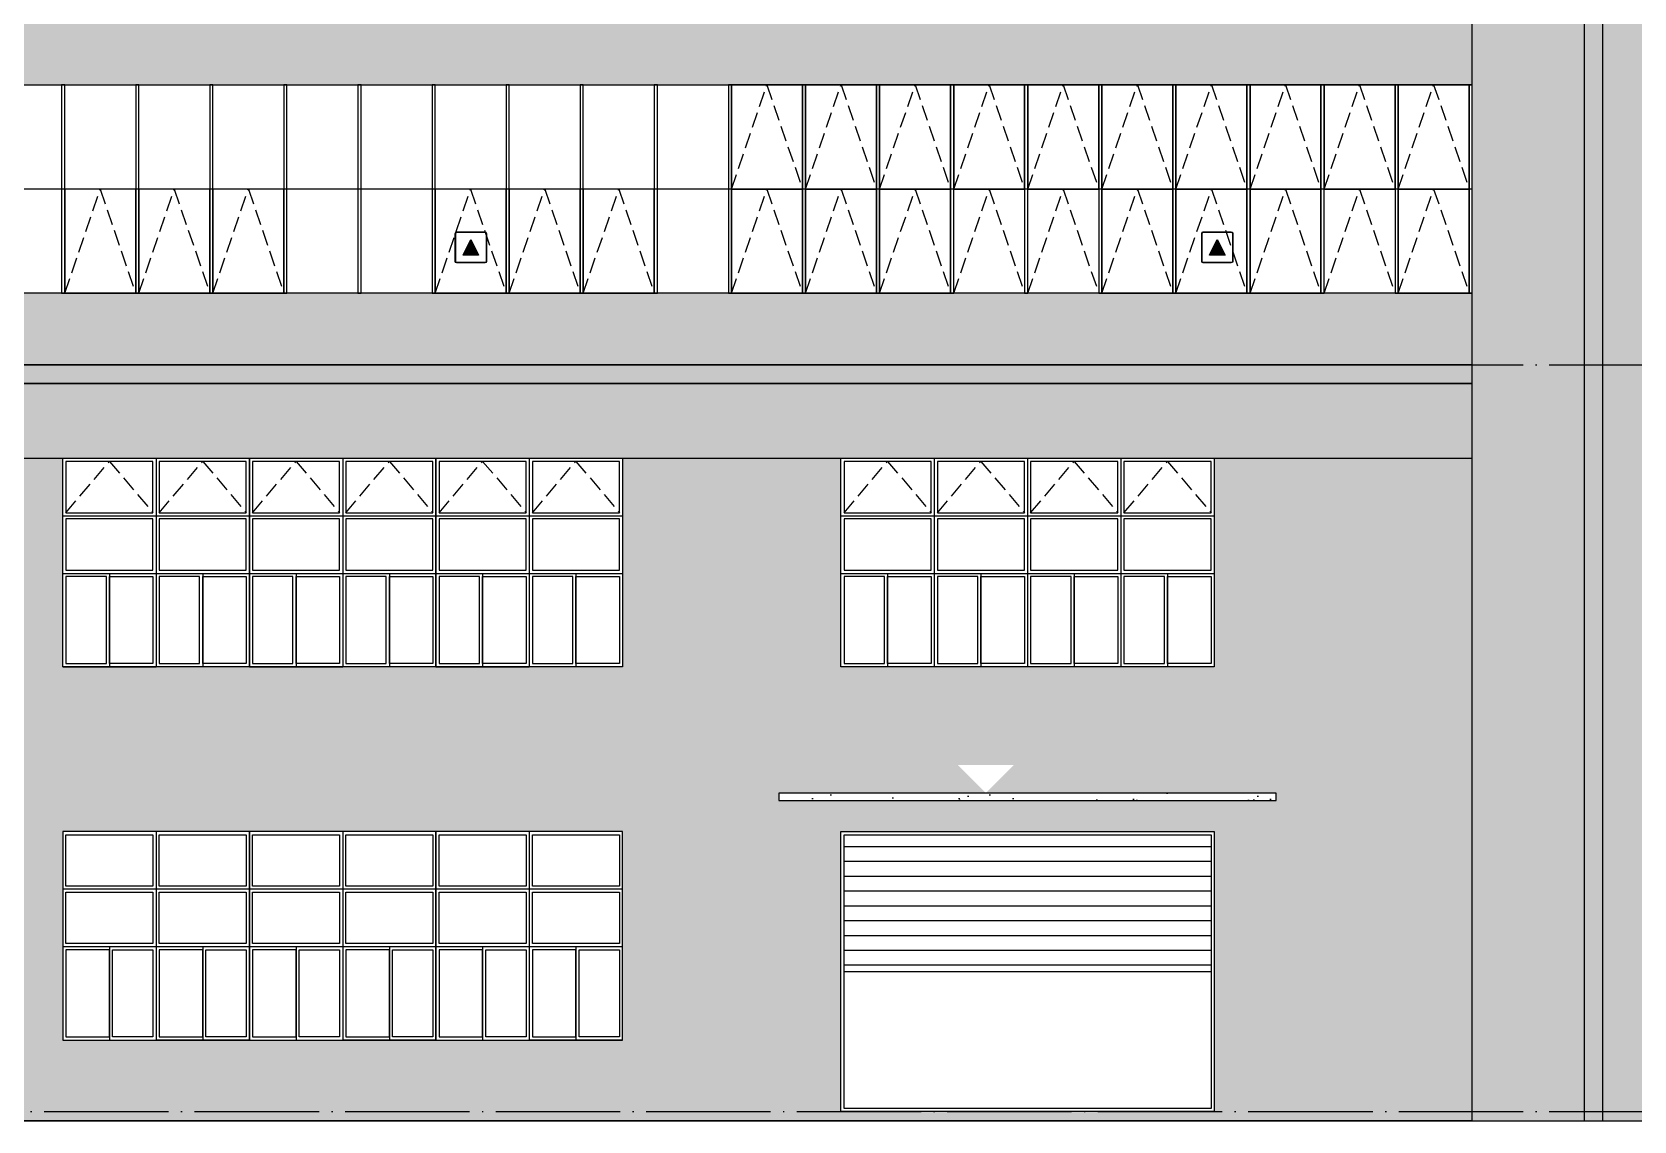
# Model space of a CAD drawing. Extents: x 6843040 to 15500510, y -6507076 to -4940511.
# Drawn here: x 8012365 to 8038121, y -5889567 to -5872069 of the extents above; entities that cross this region are included whole.
import ezdxf

# ---------------------------------------------------------------- set-up
doc = ezdxf.new("R2010")
doc.units = 0
doc.header["$LTSCALE"] = 1000
doc.header["$MEASUREMENT"] = 0
doc.linetypes.add('DASH', pattern=[0.35, 0.25, -0.1])
doc.linetypes.add('DOTE', pattern=[2.42, 2, -0.2, 0.02, -0.2])
for name, color, linetype in [('DOTE', 8, 'DOTE'), ('E_LINE_1', 1, 'Continuous'), ('E_LINE_2', 40, 'Continuous'), ('E_LINE_3', 7, 'Continuous'), ('E_LINE_6', 11, 'Continuous'), ('PUB_HACTH', 8, 'Continuous'), ('WALL', 1, 'Continuous'), ('WINDOW', 4, 'Continuous')]:
    doc.layers.add(name, color=color, linetype=linetype)
pattern_1 = [(82.5, (121057.07, 217189), (-422.103955, 395.378137), [0, -456, 0, -510, 0, -487.5]), (52.5, (121057.1, 217189), (-223.241253, 974.09392), [0, -246, 0, -411, 0, -157.5]), (12.5, (120796.15, 216928.1), (659.408782, 661.809715), [0, -150, 0, -540, 0, -705]), (2.5, (120796.15, 216928.1), (451.51265, 823.878855), [0, -75, 0, -354, 0, -405])]

# ---------------------------------------------------------------- blocks, each defined once
blk = doc.blocks.new('消防救援标志')
at = {"layer": 'WALL'}
blk.add_hatch(color=256, dxfattribs=at).paths.add_polyline_path([(13378845, 1069457.5), (13377845, 1069457.5), (13378345, 1070457.5)])
for points in [[(13377445, 1070957.5), (13379245, 1070957.5, -0.41421356), (13379345, 1070857.5), (13379345, 1069057.5, -0.41421356), (13379245, 1068957.5), (13377445, 1068957.5, -0.41421356), (13377345, 1069057.5), (13377345, 1070857.5, -0.41421356)], [(13377445, 1070932.5), (13379245, 1070932.5, -0.41421356), (13379320, 1070857.5), (13379320, 1069057.5, -0.41421356), (13379245, 1068982.5), (13377445, 1068982.5, -0.41421356), (13377370, 1069057.5), (13377370, 1070857.5, -0.41421356)]]:
    blk.add_lwpolyline(points, format="xyb", close=True)
blk.add_lwpolyline([(13378845, 1069457.5), (13377845, 1069457.5), (13378345, 1070457.5)], close=True, dxfattribs=at)

msp = doc.modelspace()

# ---------------------------------------------------------------- hatches: boundary and pattern name
at = {"layer": 'PUB_HACTH'}
h = msp.add_hatch(dxfattribs=at)
h.set_pattern_fill('粉刷', color=256, scale=150, angle=45)
h.set_pattern_definition(pattern_1)
h.paths.add_polyline_path([(8055821.1, -5838317.4), (8035521.1, -5838317.4), (8035521.1, -5889567.4), (8037321.1, -5889567.4), (8037321.1, -5840317.4), (8037621.1, -5840317.4), (8037621.1, -5889567.4), (8038621.1, -5889567.4), (8038621.1, -5840317.4), (8038921.1, -5840317.4), (8038921.1, -5889567.4), (8039921.1, -5889567.4), (8039921.1, -5840317.4), (8040221.1, -5840317.4), (8040221.1, -5889567.4), (8042021.1, -5889567.4), (8042021.1, -5882537.4), (8041021.1, -5882537.4), (8041021.1, -5882417.4), (8042021.1, -5882417.4), (8042021.1, -5840317.4), (8050021.1, -5840317.4), (8050021.1, -5882417.4), (8051021.1, -5882417.4), (8051021.1, -5882537.4), (8050021.1, -5882537.4), (8050021.1, -5889567.4), (8055821.1, -5889567.4)])
h.paths.add_polyline_path([(8035521.1, -5854917.4), (8035521.1, -5853217.4), (8002121.1, -5853217.4), (8002121.1, -5854917.4)])
h = msp.add_hatch(dxfattribs=at)
h.set_pattern_fill('AR-B816', color=256, scale=150)
h.set_pattern_definition([(0, (332673.68, 234839), (0, 181.9656), []), (90, (332673.68, 234839), (-181.9656, 181.9656), [181.9656, -181.9656])])
h.paths.add_polyline_path([(8037321.1, -5840617.4), (8037321.1, -5889567.4), (8037621.1, -5889567.4), (8037621.1, -5840617.4)])
h = msp.add_hatch(dxfattribs=at)
h.set_pattern_fill('粉刷', color=256, scale=150, angle=45)
h.set_pattern_definition([(82.5, (0, 0), (-422.103955, 395.378137), [0, -456, 0, -510, 0, -487.5]), (52.5, (0, 0), (-223.241253, 974.09392), [0, -246, 0, -411, 0, -157.5]), (12.5, (-260.9, -260.9), (659.408782, 661.809715), [0, -150, 0, -540, 0, -705]), (2.5, (-260.9, -260.9), (451.51265, 823.878855), [0, -75, 0, -354, 0, -405])])
h.paths.add_polyline_path([(7995196.1, -5851017.3), (7996696.1, -5851017.3), (7996696.1, -5886417.4), (7997121.1, -5886417.4), (7997696.1, -5886417.4), (7997696.1, -5851017.3), (8000696.1, -5851017.3), (8000696.1, -5886417.4), (8002121.1, -5886417.4), (8002121.1, -5850117.4), (7990696.1, -5850117.4), (7990696.1, -5889567.4), (7995196.1, -5889567.4)])
h.paths.add_polyline_path([(8002121.1, -5889567.4), (8002121.1, -5886537.4), (8001121.1, -5886537.4), (8000696.1, -5886537.4), (8000696.1, -5889567.4)], flags=17)
h.paths.add_polyline_path([(7997696.1, -5886537.4), (7996696.1, -5886537.4), (7996696.1, -5889567.4), (7997696.1, -5889567.4)], flags=17)
h.paths.add_polyline_path([(8002121.1, -5889567.4), (8035521.1, -5889567.4), (8035521.1, -5878917.4), (8031371.1, -5878917.4), (8031371.1, -5882267.4), (8025371.1, -5882267.4), (8025371.1, -5878917.4), (8021859.9, -5878917.4), (8021859.9, -5882267.4), (8018859.9, -5882267.4), (8015859.9, -5882267.4), (8012859.9, -5882267.4), (8012859.9, -5878917.4), (8009771.1, -5878917.4), (8009771.1, -5882267.4), (8003771.1, -5882267.4), (8003771.1, -5878917.4), (8002121.1, -5878917.4), (8002121.1, -5884297.4), (8006099, -5884297.4), (8005649, -5883847.4), (8006549, -5883847.4), (8006099, -5884297.4), (8011170.5, -5884297.4), (8011170.5, -5884417.4), (8002121.1, -5884417.4)])
h.paths.add_polyline_path([(8003771.1, -5884917.4), (8009771.1, -5884917.4), (8009771.1, -5889417.4), (8003771.1, -5889417.4)], flags=16)
h.paths.add_polyline_path([(8003821.1, -5884967.4), (8009721.1, -5884967.4), (8009721.1, -5889367.4), (8003821.1, -5889367.4)], flags=0)
h.paths.add_polyline_path([(8012859.9, -5884917.4), (8015859.9, -5884917.4), (8018859.9, -5884917.4), (8021859.9, -5884917.4), (8021859.9, -5888267.4), (8018859.9, -5888267.4), (8015859.9, -5888267.4), (8012859.9, -5888267.4)], flags=16)
h.paths.add_polyline_path([(8014359.9, -5886767.4), (8014359.9, -5885842.4), (8015859.9, -5885842.4), (8018859.9, -5885842.4), (8020359.9, -5885842.4), (8020359.9, -5886767.4), (8021109.9, -5886767.4), (8021109.9, -5888217.4), (8020409.9, -5888217.4), (8020409.9, -5886817.4), (8021109.9, -5886817.4), (8021109.9, -5886767.4), (8019609.9, -5886767.4), (8019609.9, -5888217.4), (8018909.9, -5888217.4), (8018909.9, -5886817.4), (8019609.9, -5886817.4), (8019609.9, -5886767.4), (8018859.9, -5886767.4), (8018109.9, -5886767.4), (8018109.9, -5888217.4), (8017409.9, -5888217.4), (8017409.9, -5886817.4), (8018109.9, -5886817.4), (8018109.9, -5886767.4), (8016609.9, -5886767.4), (8016609.9, -5888217.4), (8015909.9, -5888217.4), (8015909.9, -5886817.4), (8016609.9, -5886817.4), (8016609.9, -5886767.4), (8015859.9, -5886767.4), (8015109.9, -5886767.4), (8015109.9, -5888217.4), (8014409.9, -5888217.4), (8014409.9, -5886817.4), (8015109.9, -5886817.4), (8015109.9, -5886767.4), (8013609.9, -5886767.4), (8013609.9, -5888217.4), (8012909.9, -5888217.4), (8012909.9, -5886817.4), (8013609.9, -5886817.4), (8013609.9, -5886767.4)], flags=0)
h.paths.add_polyline_path([(8012909.9, -5886717.4), (8012909.9, -5885892.4), (8014309.9, -5885892.4), (8014309.9, -5886717.4)], flags=0)
h.paths.add_polyline_path([(8012909.9, -5885792.4), (8012909.9, -5884967.4), (8014309.9, -5884967.4), (8014309.9, -5885792.4)], flags=0)
h.paths.add_polyline_path([(8013659.9, -5886817.4), (8014309.9, -5886817.4), (8014309.9, -5888217.4), (8013659.9, -5888217.4)], flags=0)
h.paths.add_polyline_path([(8014409.9, -5886717.4), (8014409.9, -5885892.4), (8015809.9, -5885892.4), (8015809.9, -5886717.4)], flags=0)
h.paths.add_polyline_path([(8014409.9, -5885792.4), (8014409.9, -5884967.4), (8015809.9, -5884967.4), (8015809.9, -5885792.4)], flags=0)
h.paths.add_polyline_path([(8015159.9, -5886817.4), (8015809.9, -5886817.4), (8015809.9, -5888217.4), (8015159.9, -5888217.4)], flags=0)
h.paths.add_polyline_path([(8015909.9, -5886717.4), (8015909.9, -5885892.4), (8017309.9, -5885892.4), (8017309.9, -5886717.4)], flags=0)
h.paths.add_polyline_path([(8015909.9, -5885792.4), (8015909.9, -5884967.4), (8017309.9, -5884967.4), (8017309.9, -5885792.4)], flags=0)
h.paths.add_polyline_path([(8016659.9, -5886817.4), (8017309.9, -5886817.4), (8017309.9, -5888217.4), (8016659.9, -5888217.4)], flags=0)
h.paths.add_polyline_path([(8017409.9, -5886717.4), (8017409.9, -5885892.4), (8018809.9, -5885892.4), (8018809.9, -5886717.4)], flags=0)
h.paths.add_polyline_path([(8017409.9, -5885792.4), (8017409.9, -5884967.4), (8018809.9, -5884967.4), (8018809.9, -5885792.4)], flags=0)
h.paths.add_polyline_path([(8018159.9, -5886817.4), (8018809.9, -5886817.4), (8018809.9, -5888217.4), (8018159.9, -5888217.4)], flags=0)
h.paths.add_polyline_path([(8018909.9, -5886717.4), (8018909.9, -5885892.4), (8020309.9, -5885892.4), (8020309.9, -5886717.4)], flags=0)
h.paths.add_polyline_path([(8018909.9, -5885792.4), (8018909.9, -5884967.4), (8020309.9, -5884967.4), (8020309.9, -5885792.4)], flags=0)
h.paths.add_polyline_path([(8019659.9, -5886817.4), (8020309.9, -5886817.4), (8020309.9, -5888217.4), (8019659.9, -5888217.4)], flags=0)
h.paths.add_polyline_path([(8020409.9, -5886717.4), (8020409.9, -5885892.4), (8021809.9, -5885892.4), (8021809.9, -5886717.4)], flags=0)
h.paths.add_polyline_path([(8020409.9, -5885792.4), (8020409.9, -5884967.4), (8021809.9, -5884967.4), (8021809.9, -5885792.4)], flags=0)
h.paths.add_polyline_path([(8021159.9, -5886817.4), (8021809.9, -5886817.4), (8021809.9, -5888217.4), (8021159.9, -5888217.4)], flags=0)
h.paths.add_polyline_path([(8024371.1, -5884417.4), (8024371.1, -5884297.4), (8027699, -5884297.4), (8027249, -5883847.4), (8028149, -5883847.4), (8027699, -5884297.4), (8032370.5, -5884297.4), (8032370.5, -5884417.4)], flags=16)
h.paths.add_polyline_path([(8025371.1, -5884917.4), (8031371.1, -5884917.4), (8031371.1, -5889417.4), (8025371.1, -5889417.4)], flags=16)
h.paths.add_polyline_path([(8025421.1, -5884967.4), (8031321.1, -5884967.4), (8031321.1, -5889367.4), (8025421.1, -5889367.4)], flags=0)
edge = h.paths.add_edge_path(flags=17)
edge.add_line((7997618.6, -5888020.2), (7998299.5, -5888020.2))
edge.add_line((7998299.5, -5888020.2), (7998299.5, -5887757.7))
edge.add_line((7998299.5, -5887757.7), (7997618.6, -5887757.7))
edge.add_line((7997618.6, -5887757.7), (7997618.6, -5888020.2))
edge.add_line((7998285.5, -5887910.9), (7998374.4, -5887910.9))
edge.add_line((7998374.4, -5887910.9), (7998374.4, -5887779.6))
edge.add_line((7998374.4, -5887779.6), (7998285.5, -5887779.6))
edge.add_line((7998285.5, -5887779.6), (7998285.5, -5887910.9))
h = msp.add_hatch(dxfattribs=at)
h.set_pattern_fill('粉刷', color=256, scale=150, angle=45)
h.set_pattern_definition([(82.5, (121057.07, 223189), (-422.103955, 395.378137), [0, -456, 0, -510, 0, -487.5]), (52.5, (121057.1, 223189), (-223.241253, 974.09392), [0, -246, 0, -411, 0, -157.5]), (12.5, (120796.15, 222928.1), (659.408782, 661.809715), [0, -150, 0, -540, 0, -705]), (2.5, (120796.15, 222928.1), (451.51265, 823.878855), [0, -75, 0, -354, 0, -405])])
h.paths.add_polyline_path([(8035521.1, -5871717.4), (8002121.1, -5871717.4), (8002121.1, -5872917.4), (8035521.1, -5872917.4)])
h.paths.add_polyline_path([(8035521.1, -5870267.4), (8002121.1, -5870267.4), (8002121.1, -5871417.4), (8035521.1, -5871417.4)])
h = msp.add_hatch(dxfattribs=at)
h.set_pattern_fill('粉刷', color=256, scale=150, angle=45)
h.set_pattern_definition(pattern_1)
h.paths.add_polyline_path([(8002121.1, -5877717.4), (8002121.1, -5878917.4), (8035521.1, -5878917.4), (8035521.1, -5877717.4)])
h.paths.add_polyline_path([(8035521.1, -5877417.4), (8035521.1, -5876267.4), (8002121.1, -5876267.4), (8002121.1, -5877417.4)])
h = msp.add_hatch(dxfattribs=at)
h.set_pattern_fill('AR-B816', color=256, scale=150)
h.set_pattern_definition([(0, (121057.07, 199189), (0, 181.9656), []), (90, (121057.07, 199189), (-181.9656, 181.9656), [181.9656, -181.9656])])
h.paths.add_polyline_path([(8002121.1, -5877717.4), (8035521.1, -5877717.4), (8035521.1, -5877417.4), (8002121.1, -5877417.4)])
h = msp.add_hatch(dxfattribs=at)
h.set_pattern_fill('粉刷', color=256, scale=150, angle=45)
h.set_pattern_definition([(82.5, (121457.07, 215039), (-422.103955, 395.378137), [0, -456, 0, -510, 0, -487.5]), (52.5, (121457.1, 215039), (-223.241253, 974.09392), [0, -246, 0, -411, 0, -157.5]), (12.5, (121196.15, 214778.1), (659.408782, 661.809715), [0, -150, 0, -540, 0, -705]), (2.5, (121196.15, 214778.1), (451.51265, 823.878855), [0, -75, 0, -354, 0, -405])])
h.paths.add_polyline_path([(8024371.1, -5884417.4), (8032370.5, -5884417.4), (8032370.5, -5884297.4), (8024371.1, -5884297.4)])
h = msp.add_hatch(dxfattribs=at)
h.set_pattern_fill('ANSI31', color=256, scale=150, angle=135)
h.set_pattern_definition([(180, (3647920.75, -759991.84), (-1e-14, -238.125), [])])
h.paths.add_polyline_path([(8025421.1, -5884967.4), (8025421.1, -5887167.4), (8031321.1, -5887167.4), (8031321.1, -5884967.4)])

# ---------------------------------------------------------------- linework, layer by layer
for points in [[(8015859.9, -5882267.4), (8012859.9, -5882267.4), (8012859.9, -5878917.4), (8015859.9, -5878917.4)], [(8018859.9, -5882267.4), (8015859.9, -5882267.4), (8015859.9, -5878917.4), (8018859.9, -5878917.4)], [(8021859.9, -5882267.4), (8018859.9, -5882267.4), (8018859.9, -5878917.4), (8021859.9, -5878917.4)], [(8031371.1, -5882267.4), (8025371.1, -5882267.4), (8025371.1, -5878917.4), (8031371.1, -5878917.4)], [(8012859.9, -5888267.4), (8015859.9, -5888267.4), (8015859.9, -5884917.4), (8012859.9, -5884917.4)], [(8015859.9, -5888267.4), (8018859.9, -5888267.4), (8018859.9, -5884917.4), (8015859.9, -5884917.4)], [(8018859.9, -5888267.4), (8021859.9, -5888267.4), (8021859.9, -5884917.4), (8018859.9, -5884917.4)]]:
    msp.add_lwpolyline(points, close=True)
for points in [[(8012859.9, -5882267.4), (8014359.9, -5882267.4)], [(8015859.9, -5882267.4), (8017359.9, -5882267.4)], [(8018859.9, -5882267.4), (8020359.9, -5882267.4)], [(8015859.9, -5888267.4), (8014359.9, -5888267.4)], [(8018859.9, -5888267.4), (8017359.9, -5888267.4)], [(8021859.9, -5888267.4), (8020359.9, -5888267.4)]]:
    msp.add_lwpolyline(points)
at = {"layer": 'DOTE'}
for p, q in [((7920600, -5877417.4), (8063568.1, -5877417.4)), ((7920600, -5889417.4), (8063568.1, -5889417.4)), ((7920600, -5889567.4), (8063568.1, -5889567.4))]:
    msp.add_line(p, q, dxfattribs=at)
at = {"layer": 'E_LINE_1'}
for points in [[(7922214, -5889567.4), (8063868.1, -5889567.4)], [(7925571.1, -5889567.4), (8059785.1, -5889567.4)]]:
    msp.add_lwpolyline(points, dxfattribs=at)
at = {"layer": 'E_LINE_2'}
msp.add_line((8035521.1, -5889567.4), (8002121.1, -5889567.4), dxfattribs=at)
for points in [[(8035521.1, -5876267.4), (8035521.1, -5872917.4)], [(8035521.1, -5877717.4), (8035521.1, -5877417.4)], [(8035521.1, -5889567.4), (8035521.1, -5878917.4)]]:
    msp.add_lwpolyline(points, dxfattribs=at)
at = {"layer": 'E_LINE_3'}
for points in [[(8035521.1, -5889567.4), (8035521.1, -5838317.4), (8055821.1, -5838317.4), (8055821.1, -5889567.4)], [(8037621.1, -5889567.4), (8037621.1, -5840317.4), (8037321.1, -5840317.4), (8037321.1, -5889567.4)], [(8002121.1, -5872917.4), (8035521.1, -5872917.4)], [(8035521.1, -5876267.4), (8002121.1, -5876267.4)], [(8035521.1, -5877717.4), (8002121.1, -5877717.4), (8002121.1, -5877417.4), (8035521.1, -5877417.4)], [(8002121.1, -5878917.4), (8035521.1, -5878917.4)]]:
    msp.add_lwpolyline(points, dxfattribs=at)
for points in [[(8002121.1, -5877717.4), (8035521.1, -5877717.4), (8035521.1, -5877417.4), (8002121.1, -5877417.4)], [(8024371.1, -5884417.4), (8032370.5, -5884417.4), (8032370.5, -5884297.4), (8024371.1, -5884297.4)]]:
    msp.add_lwpolyline(points, close=True, dxfattribs=at)
at = {"layer": 'E_LINE_6'}
for points in [[(8012890.8, -5872917.4), (8012840.8, -5872917.4), (8012840.8, -5876267.4), (8012890.8, -5876267.4)], [(8014081.8, -5872917.4), (8014031.8, -5872917.4), (8014031.8, -5876267.4), (8014081.8, -5876267.4)], [(8015272.9, -5872917.4), (8015222.9, -5872917.4), (8015222.9, -5876267.4), (8015272.9, -5876267.4)], [(8016464, -5872917.4), (8016414, -5872917.4), (8016414, -5876267.4), (8016464, -5876267.4)], [(8017655, -5872917.4), (8017605, -5872917.4), (8017605, -5876267.4), (8017655, -5876267.4)], [(8018846.1, -5872917.4), (8018796.1, -5872917.4), (8018796.1, -5876267.4), (8018846.1, -5876267.4)], [(8020037.2, -5872917.4), (8019987.2, -5872917.4), (8019987.2, -5876267.4), (8020037.2, -5876267.4)], [(8021228.3, -5872917.4), (8021178.3, -5872917.4), (8021178.3, -5876267.4), (8021228.3, -5876267.4)], [(8022419.3, -5872917.4), (8022369.3, -5872917.4), (8022369.3, -5876267.4), (8022419.3, -5876267.4)], [(8023610.4, -5872917.4), (8023560.4, -5872917.4), (8023560.4, -5876267.4), (8023610.4, -5876267.4)], [(8024801.5, -5872917.4), (8024751.5, -5872917.4), (8024751.5, -5876267.4), (8024801.5, -5876267.4)], [(8025992.5, -5872917.4), (8025942.5, -5872917.4), (8025942.5, -5876267.4), (8025992.5, -5876267.4)], [(8027183.6, -5872917.4), (8027133.6, -5872917.4), (8027133.6, -5876267.4), (8027183.6, -5876267.4)], [(8028374.7, -5872917.4), (8028324.7, -5872917.4), (8028324.7, -5876267.4), (8028374.7, -5876267.4)], [(8029565.8, -5872917.4), (8029515.8, -5872917.4), (8029515.8, -5876267.4), (8029565.8, -5876267.4)], [(8030756.8, -5872917.4), (8030706.8, -5872917.4), (8030706.8, -5876267.4), (8030756.8, -5876267.4)], [(8031947.9, -5872917.4), (8031897.9, -5872917.4), (8031897.9, -5876267.4), (8031947.9, -5876267.4)], [(8033139, -5872917.4), (8033089, -5872917.4), (8033089, -5876267.4), (8033139, -5876267.4)], [(8034330, -5872917.4), (8034280, -5872917.4), (8034280, -5876267.4), (8034330, -5876267.4)], [(8035521.1, -5872917.4), (8035471.1, -5872917.4), (8035471.1, -5876267.4), (8035521.1, -5876267.4)]]:
    msp.add_lwpolyline(points, close=True, dxfattribs=at)
at = {"layer": 'WINDOW'}
for points in [[(8023610.4, -5874592.4), (8024751.5, -5874592.4), (8024751.5, -5872917.4), (8023610.4, -5872917.4)], [(8024801.5, -5874592.4), (8025942.5, -5874592.4), (8025942.5, -5872917.4), (8024801.5, -5872917.4)], [(8025992.5, -5874592.4), (8027133.6, -5874592.4), (8027133.6, -5872917.4), (8025992.5, -5872917.4)], [(8027183.6, -5874592.4), (8028324.7, -5874592.4), (8028324.7, -5872917.4), (8027183.6, -5872917.4)], [(8028374.7, -5874592.4), (8029515.8, -5874592.4), (8029515.8, -5872917.4), (8028374.7, -5872917.4)], [(8029565.8, -5874592.4), (8030706.8, -5874592.4), (8030706.8, -5872917.4), (8029565.8, -5872917.4)], [(8030756.8, -5874592.4), (8031897.9, -5874592.4), (8031897.9, -5872917.4), (8030756.8, -5872917.4)], [(8031947.9, -5874592.4), (8033089, -5874592.4), (8033089, -5872917.4), (8031947.9, -5872917.4)], [(8033139, -5874592.4), (8034280, -5874592.4), (8034280, -5872917.4), (8033139, -5872917.4)], [(8034330, -5874592.4), (8035471.1, -5874592.4), (8035471.1, -5872917.4), (8034330, -5872917.4)], [(8012890.8, -5876267.4), (8014031.8, -5876267.4), (8014031.8, -5874592.4), (8012890.8, -5874592.4)], [(8014081.8, -5876267.4), (8015222.9, -5876267.4), (8015222.9, -5874592.4), (8014081.8, -5874592.4)], [(8015272.9, -5876267.4), (8016414, -5876267.4), (8016414, -5874592.4), (8015272.9, -5874592.4)], [(8018846.1, -5876267.4), (8019987.2, -5876267.4), (8019987.2, -5874592.4), (8018846.1, -5874592.4)], [(8020037.2, -5876267.4), (8021178.3, -5876267.4), (8021178.3, -5874592.4), (8020037.2, -5874592.4)], [(8021228.3, -5876267.4), (8022369.3, -5876267.4), (8022369.3, -5874592.4), (8021228.3, -5874592.4)], [(8023610.4, -5876267.4), (8024751.5, -5876267.4), (8024751.5, -5874592.4), (8023610.4, -5874592.4)], [(8024801.5, -5876267.4), (8025942.5, -5876267.4), (8025942.5, -5874592.4), (8024801.5, -5874592.4)], [(8025992.5, -5876267.4), (8027133.6, -5876267.4), (8027133.6, -5874592.4), (8025992.5, -5874592.4)], [(8029565.8, -5876267.4), (8030706.8, -5876267.4), (8030706.8, -5874592.4), (8029565.8, -5874592.4)], [(8030756.8, -5876267.4), (8031897.9, -5876267.4), (8031897.9, -5874592.4), (8030756.8, -5874592.4)], [(8031947.9, -5876267.4), (8033089, -5876267.4), (8033089, -5874592.4), (8031947.9, -5874592.4)], [(8034330, -5876267.4), (8035471.1, -5876267.4), (8035471.1, -5874592.4), (8034330, -5874592.4)], [(8014309.9, -5878967.4), (8012909.9, -5878967.4), (8012909.9, -5879792.4), (8014309.9, -5879792.4)], [(8015809.9, -5878967.4), (8014409.9, -5878967.4), (8014409.9, -5879792.4), (8015809.9, -5879792.4)], [(8017309.9, -5878967.4), (8015909.9, -5878967.4), (8015909.9, -5879792.4), (8017309.9, -5879792.4)], [(8018809.9, -5878967.4), (8017409.9, -5878967.4), (8017409.9, -5879792.4), (8018809.9, -5879792.4)], [(8020309.9, -5878967.4), (8018909.9, -5878967.4), (8018909.9, -5879792.4), (8020309.9, -5879792.4)], [(8021809.9, -5878967.4), (8020409.9, -5878967.4), (8020409.9, -5879792.4), (8021809.9, -5879792.4)], [(8026821.1, -5878967.4), (8025421.1, -5878967.4), (8025421.1, -5879792.4), (8026821.1, -5879792.4)], [(8028321.1, -5878967.4), (8026921.1, -5878967.4), (8026921.1, -5879792.4), (8028321.1, -5879792.4)], [(8029821.1, -5878967.4), (8028421.1, -5878967.4), (8028421.1, -5879792.4), (8029821.1, -5879792.4)], [(8031321.1, -5878967.4), (8029921.1, -5878967.4), (8029921.1, -5879792.4), (8031321.1, -5879792.4)], [(8014309.9, -5879892.4), (8012909.9, -5879892.4), (8012909.9, -5880717.4), (8014309.9, -5880717.4)], [(8015809.9, -5879892.4), (8014409.9, -5879892.4), (8014409.9, -5880717.4), (8015809.9, -5880717.4)], [(8017309.9, -5879892.4), (8015909.9, -5879892.4), (8015909.9, -5880717.4), (8017309.9, -5880717.4)], [(8018809.9, -5879892.4), (8017409.9, -5879892.4), (8017409.9, -5880717.4), (8018809.9, -5880717.4)], [(8020309.9, -5879892.4), (8018909.9, -5879892.4), (8018909.9, -5880717.4), (8020309.9, -5880717.4)], [(8021809.9, -5879892.4), (8020409.9, -5879892.4), (8020409.9, -5880717.4), (8021809.9, -5880717.4)], [(8026821.1, -5879892.4), (8025421.1, -5879892.4), (8025421.1, -5880717.4), (8026821.1, -5880717.4)], [(8028321.1, -5879892.4), (8026921.1, -5879892.4), (8026921.1, -5880717.4), (8028321.1, -5880717.4)], [(8029821.1, -5879892.4), (8028421.1, -5879892.4), (8028421.1, -5880717.4), (8029821.1, -5880717.4)], [(8031321.1, -5879892.4), (8029921.1, -5879892.4), (8029921.1, -5880717.4), (8031321.1, -5880717.4)], [(8013559.9, -5880817.4), (8012909.9, -5880817.4), (8012909.9, -5882217.4), (8013559.9, -5882217.4)], [(8013609.9, -5880817.4), (8014309.9, -5880817.4), (8014309.9, -5882217.4), (8013609.9, -5882217.4)], [(8015059.9, -5880817.4), (8014409.9, -5880817.4), (8014409.9, -5882217.4), (8015059.9, -5882217.4)], [(8015109.9, -5880817.4), (8015809.9, -5880817.4), (8015809.9, -5882217.4), (8015109.9, -5882217.4)], [(8016559.9, -5880817.4), (8015909.9, -5880817.4), (8015909.9, -5882217.4), (8016559.9, -5882217.4)], [(8016609.9, -5880817.4), (8017309.9, -5880817.4), (8017309.9, -5882217.4), (8016609.9, -5882217.4)], [(8018059.9, -5880817.4), (8017409.9, -5880817.4), (8017409.9, -5882217.4), (8018059.9, -5882217.4)], [(8018109.9, -5880817.4), (8018809.9, -5880817.4), (8018809.9, -5882217.4), (8018109.9, -5882217.4)], [(8019559.9, -5880817.4), (8018909.9, -5880817.4), (8018909.9, -5882217.4), (8019559.9, -5882217.4)], [(8019609.9, -5880817.4), (8020309.9, -5880817.4), (8020309.9, -5882217.4), (8019609.9, -5882217.4)], [(8021059.9, -5880817.4), (8020409.9, -5880817.4), (8020409.9, -5882217.4), (8021059.9, -5882217.4)], [(8021109.9, -5880817.4), (8021809.9, -5880817.4), (8021809.9, -5882217.4), (8021109.9, -5882217.4)], [(8026071.1, -5880817.4), (8025421.1, -5880817.4), (8025421.1, -5882217.4), (8026071.1, -5882217.4)], [(8026121.1, -5880817.4), (8026821.1, -5880817.4), (8026821.1, -5882217.4), (8026121.1, -5882217.4)], [(8027571.1, -5880817.4), (8026921.1, -5880817.4), (8026921.1, -5882217.4), (8027571.1, -5882217.4)], [(8027621.1, -5880817.4), (8028321.1, -5880817.4), (8028321.1, -5882217.4), (8027621.1, -5882217.4)], [(8029071.1, -5880817.4), (8028421.1, -5880817.4), (8028421.1, -5882217.4), (8029071.1, -5882217.4)], [(8029121.1, -5880817.4), (8029821.1, -5880817.4), (8029821.1, -5882217.4), (8029121.1, -5882217.4)], [(8030571.1, -5880817.4), (8029921.1, -5880817.4), (8029921.1, -5882217.4), (8030571.1, -5882217.4)], [(8030621.1, -5880817.4), (8031321.1, -5880817.4), (8031321.1, -5882217.4), (8030621.1, -5882217.4)], [(8025371.1, -5889417.4), (8025371.1, -5884917.4), (8031371.1, -5884917.4), (8031371.1, -5889417.4)], [(8025371.1, -5889417.4), (8025371.1, -5884917.4), (8031371.1, -5884917.4), (8031371.1, -5889417.4)], [(8012909.9, -5884967.4), (8014309.9, -5884967.4), (8014309.9, -5885792.4), (8012909.9, -5885792.4)], [(8014409.9, -5884967.4), (8015809.9, -5884967.4), (8015809.9, -5885792.4), (8014409.9, -5885792.4)], [(8015909.9, -5884967.4), (8017309.9, -5884967.4), (8017309.9, -5885792.4), (8015909.9, -5885792.4)], [(8017409.9, -5884967.4), (8018809.9, -5884967.4), (8018809.9, -5885792.4), (8017409.9, -5885792.4)], [(8018909.9, -5884967.4), (8020309.9, -5884967.4), (8020309.9, -5885792.4), (8018909.9, -5885792.4)], [(8020409.9, -5884967.4), (8021809.9, -5884967.4), (8021809.9, -5885792.4), (8020409.9, -5885792.4)], [(8025421.1, -5889367.4), (8025421.1, -5884967.4), (8031321.1, -5884967.4), (8031321.1, -5889367.4)], [(8025421.1, -5889367.4), (8025421.1, -5884967.4), (8031321.1, -5884967.4), (8031321.1, -5889367.4)], [(8012909.9, -5885892.4), (8014309.9, -5885892.4), (8014309.9, -5886717.4), (8012909.9, -5886717.4)], [(8014409.9, -5885892.4), (8015809.9, -5885892.4), (8015809.9, -5886717.4), (8014409.9, -5886717.4)], [(8015909.9, -5885892.4), (8017309.9, -5885892.4), (8017309.9, -5886717.4), (8015909.9, -5886717.4)], [(8017409.9, -5885892.4), (8018809.9, -5885892.4), (8018809.9, -5886717.4), (8017409.9, -5886717.4)], [(8018909.9, -5885892.4), (8020309.9, -5885892.4), (8020309.9, -5886717.4), (8018909.9, -5886717.4)], [(8020409.9, -5885892.4), (8021809.9, -5885892.4), (8021809.9, -5886717.4), (8020409.9, -5886717.4)], [(8013609.9, -5886817.4), (8012909.9, -5886817.4), (8012909.9, -5888217.4), (8013609.9, -5888217.4)], [(8013659.9, -5886817.4), (8014309.9, -5886817.4), (8014309.9, -5888217.4), (8013659.9, -5888217.4)], [(8015109.9, -5886817.4), (8014409.9, -5886817.4), (8014409.9, -5888217.4), (8015109.9, -5888217.4)], [(8015159.9, -5886817.4), (8015809.9, -5886817.4), (8015809.9, -5888217.4), (8015159.9, -5888217.4)], [(8016609.9, -5886817.4), (8015909.9, -5886817.4), (8015909.9, -5888217.4), (8016609.9, -5888217.4)], [(8016659.9, -5886817.4), (8017309.9, -5886817.4), (8017309.9, -5888217.4), (8016659.9, -5888217.4)], [(8018109.9, -5886817.4), (8017409.9, -5886817.4), (8017409.9, -5888217.4), (8018109.9, -5888217.4)], [(8018159.9, -5886817.4), (8018809.9, -5886817.4), (8018809.9, -5888217.4), (8018159.9, -5888217.4)], [(8019609.9, -5886817.4), (8018909.9, -5886817.4), (8018909.9, -5888217.4), (8019609.9, -5888217.4)], [(8019659.9, -5886817.4), (8020309.9, -5886817.4), (8020309.9, -5888217.4), (8019659.9, -5888217.4)], [(8021109.9, -5886817.4), (8020409.9, -5886817.4), (8020409.9, -5888217.4), (8021109.9, -5888217.4)], [(8021159.9, -5886817.4), (8021809.9, -5886817.4), (8021809.9, -5888217.4), (8021159.9, -5888217.4)]]:
    msp.add_lwpolyline(points, close=True, dxfattribs=at)
at = {"layer": 'WINDOW', "color": 8, "linetype": 'DASH'}
for points in [[(8023610.4, -5874592.4), (8024180.9, -5872917.4), (8024751.5, -5874592.4)], [(8024801.5, -5874592.4), (8025372, -5872917.4), (8025942.5, -5874592.4)], [(8025992.5, -5874592.4), (8026563.1, -5872917.4), (8027133.6, -5874592.4)], [(8027183.6, -5874592.4), (8027754.1, -5872917.4), (8028324.7, -5874592.4)], [(8028374.7, -5874592.4), (8028945.2, -5872917.4), (8029515.8, -5874592.4)], [(8029565.8, -5874592.4), (8030136.3, -5872917.4), (8030706.8, -5874592.4)], [(8030756.8, -5874592.4), (8031327.4, -5872917.4), (8031897.9, -5874592.4)], [(8031947.9, -5874592.4), (8032518.4, -5872917.4), (8033089, -5874592.4)], [(8033139, -5874592.4), (8033709.5, -5872917.4), (8034280, -5874592.4)], [(8034330, -5874592.4), (8034900.6, -5872917.4), (8035471.1, -5874592.4)], [(8012890.8, -5876267.4), (8013461.3, -5874592.4), (8014031.8, -5876267.4)], [(8014081.8, -5876267.4), (8014652.4, -5874592.4), (8015222.9, -5876267.4)], [(8015272.9, -5876267.4), (8015843.4, -5874592.4), (8016414, -5876267.4)], [(8018846.1, -5876267.4), (8019416.6, -5874592.4), (8019987.2, -5876267.4)], [(8020037.2, -5876267.4), (8020607.7, -5874592.4), (8021178.3, -5876267.4)], [(8021228.3, -5876267.4), (8021798.8, -5874592.4), (8022369.3, -5876267.4)], [(8023610.4, -5876267.4), (8024180.9, -5874592.4), (8024751.5, -5876267.4)], [(8024801.5, -5876267.4), (8025372, -5874592.4), (8025942.5, -5876267.4)], [(8025992.5, -5876267.4), (8026563.1, -5874592.4), (8027133.6, -5876267.4)], [(8027183.6, -5876267.4), (8027754.1, -5874592.4), (8028324.7, -5876267.4)], [(8028374.7, -5876267.4), (8028945.2, -5874592.4), (8029515.8, -5876267.4)], [(8029565.8, -5876267.4), (8030136.3, -5874592.4), (8030706.8, -5876267.4)], [(8030756.8, -5876267.4), (8031327.4, -5874592.4), (8031897.9, -5876267.4)], [(8031947.9, -5876267.4), (8032518.4, -5874592.4), (8033089, -5876267.4)], [(8033139, -5876267.4), (8033709.5, -5874592.4), (8034280, -5876267.4)], [(8034330, -5876267.4), (8034900.6, -5874592.4), (8035471.1, -5876267.4)], [(8012909.9, -5879792.4), (8013609.9, -5878967.4), (8014309.9, -5879792.4)], [(8014409.9, -5879792.4), (8015109.9, -5878967.4), (8015809.9, -5879792.4)], [(8015909.9, -5879792.4), (8016609.9, -5878967.4), (8017309.9, -5879792.4)], [(8017409.9, -5879792.4), (8018109.9, -5878967.4), (8018809.9, -5879792.4)], [(8018909.9, -5879792.4), (8019609.9, -5878967.4), (8020309.9, -5879792.4)], [(8020409.9, -5879792.4), (8021109.9, -5878967.4), (8021809.9, -5879792.4)], [(8025421.1, -5879792.4), (8026121.1, -5878967.4), (8026821.1, -5879792.4)], [(8026921.1, -5879792.4), (8027621.1, -5878967.4), (8028321.1, -5879792.4)], [(8028421.1, -5879792.4), (8029121.1, -5878967.4), (8029821.1, -5879792.4)], [(8029921.1, -5879792.4), (8030621.1, -5878967.4), (8031321.1, -5879792.4)]]:
    msp.add_lwpolyline(points, dxfattribs=at)
at = {"layer": 'WINDOW'}
for points in [[(8035521.1, -5874592.4), (8002121.1, -5874592.4)], [(8014359.9, -5878917.4), (8014359.9, -5882267.4)], [(8017359.9, -5878917.4), (8017359.9, -5882267.4)], [(8020359.9, -5878917.4), (8020359.9, -5882267.4)], [(8026871.1, -5878917.4), (8026871.1, -5882267.4)], [(8028371.1, -5878917.4), (8028371.1, -5882267.4)], [(8029871.1, -5878917.4), (8029871.1, -5882267.4)], [(8012859.9, -5879842.4), (8015859.9, -5879842.4)], [(8015859.9, -5879842.4), (8018859.9, -5879842.4)], [(8018859.9, -5879842.4), (8021859.9, -5879842.4)], [(8025371.1, -5879842.4), (8031371.1, -5879842.4)], [(8012859.9, -5880767.4), (8015859.9, -5880767.4)], [(8013609.9, -5880767.4), (8013609.9, -5882267.4)], [(8015109.9, -5880767.4), (8015109.9, -5882267.4)], [(8015859.9, -5880767.4), (8018859.9, -5880767.4)], [(8016609.9, -5880767.4), (8016609.9, -5882267.4)], [(8018109.9, -5880767.4), (8018109.9, -5882267.4)], [(8018859.9, -5880767.4), (8021859.9, -5880767.4)], [(8019609.9, -5880767.4), (8019609.9, -5882267.4)], [(8021109.9, -5880767.4), (8021109.9, -5882267.4)], [(8025371.1, -5880767.4), (8031371.1, -5880767.4)], [(8026121.1, -5880767.4), (8026121.1, -5882267.4)], [(8027621.1, -5880767.4), (8027621.1, -5882267.4)], [(8029121.1, -5880767.4), (8029121.1, -5882267.4)], [(8030621.1, -5880767.4), (8030621.1, -5882267.4)], [(8014359.9, -5884917.4), (8014359.9, -5888267.4)], [(8017359.9, -5884917.4), (8017359.9, -5888267.4)], [(8020359.9, -5884917.4), (8020359.9, -5888267.4)], [(8015859.9, -5885842.4), (8012859.9, -5885842.4)], [(8018859.9, -5885842.4), (8015859.9, -5885842.4)], [(8021859.9, -5885842.4), (8018859.9, -5885842.4)], [(8015859.9, -5886767.4), (8012859.9, -5886767.4)], [(8013609.9, -5886767.4), (8013609.9, -5888267.4)], [(8015109.9, -5886767.4), (8015109.9, -5888267.4)], [(8018859.9, -5886767.4), (8015859.9, -5886767.4)], [(8016609.9, -5886767.4), (8016609.9, -5888267.4)], [(8018109.9, -5886767.4), (8018109.9, -5888267.4)], [(8021859.9, -5886767.4), (8018859.9, -5886767.4)], [(8019609.9, -5886767.4), (8019609.9, -5888267.4)], [(8021109.9, -5886767.4), (8021109.9, -5888267.4)], [(8025421.1, -5887167.4), (8031321.1, -5887167.4)]]:
    msp.add_lwpolyline(points, dxfattribs=at)

# ---------------------------------------------------------------- block references
at = {"xscale": 0.25, "yscale": 0.25, "zscale": 0.25}
for p in [(4674834.3, -6143018.8), (4686835.3, -6143018.8)]:
    msp.add_blockref('消防救援标志', p, dxfattribs=at)

doc.saveas('drawing.dxf')
